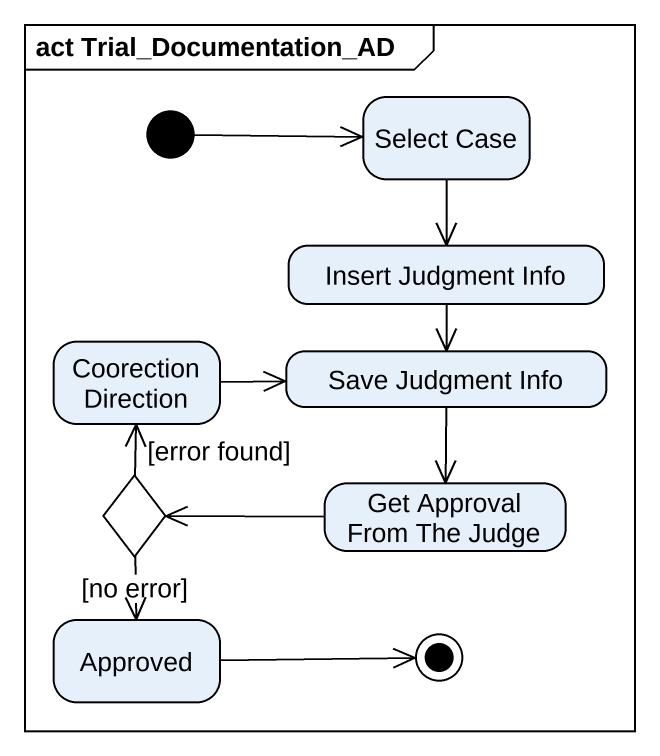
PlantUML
@startuml
mainframe act Trial_Documentation_AD
hide empty description
state "Select Case" as Select_Case
state "Insert Judgment Info" as Insert_Judgment_Info
state "Coorection Direction" as Coorection_Direction
state "Save Judgment Info" as Save_Judgment_Info
state choice1 <<choice>>
state "Get Approval From The Judge" as Get_Approval_From_The_Judge
state Approved
[*] -right-> Select_Case
Select_Case --> Insert_Judgment_Info
Insert_Judgment_Info --> Save_Judgment_Info
Coorection_Direction -right-> Save_Judgment_Info
Save_Judgment_Info --> Get_Approval_From_The_Judge
choice1 -up-> Coorection_Direction : [error found]
choice1 --> Approved : [no error]
Get_Approval_From_The_Judge -left-> choice1
Approved -right-> [*]
@enduml
